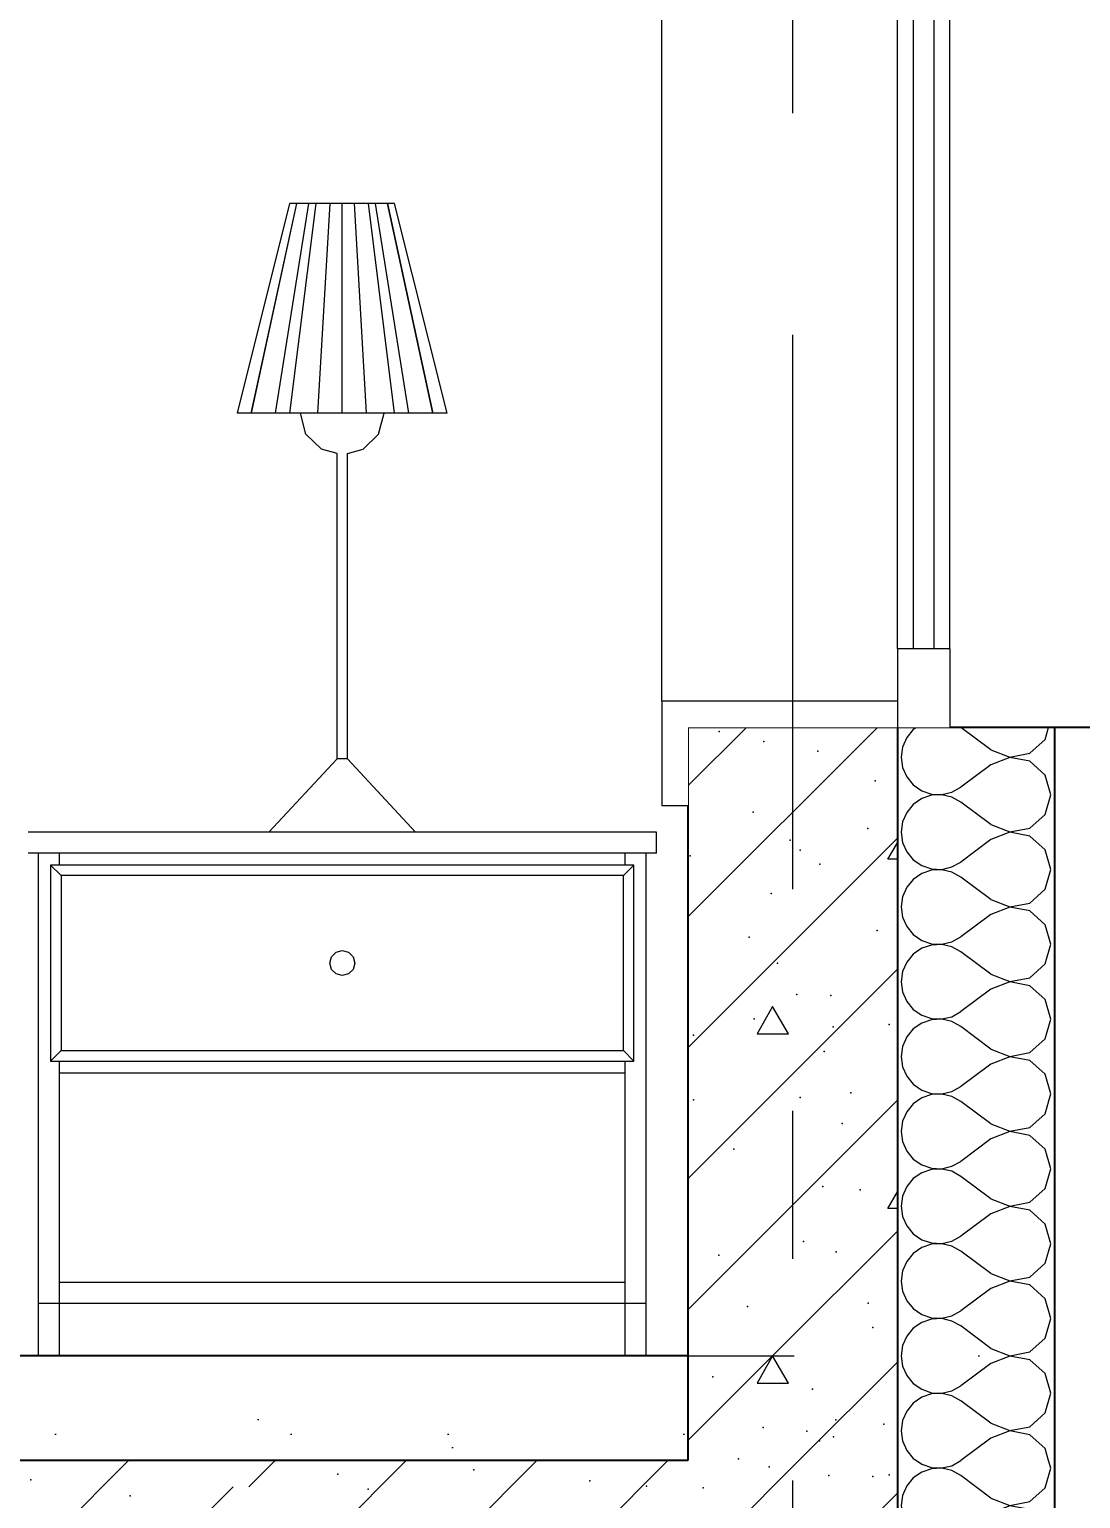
# Model space of a CAD drawing. Header units: millimetres. Extents: x 18162 to 7085488, y 72188 to 247925.
# Drawn here: x 3682600 to 3683604, y 97982 to 99384 of the extents above; entities that cross this region are included whole.
import ezdxf
from ezdxf.enums import TextEntityAlignment as Align

# ---------------------------------------------------------------- set-up
doc = ezdxf.new("R2010")
doc.units = ezdxf.units.MM
doc.header["$MEASUREMENT"] = 0
for name, pattern in [('Dot & Dashed', [670.277762, 317.5, -176.388889, 0, -176.388874]), ('Double Dashed', [1093.611073, 529.166651, -211.666656, 141.111112, -211.666656]), ('Wipeout_Contour', [1000, 0, -1000])]:
    doc.linetypes.add(name, pattern=pattern)
for name, color, linetype in [('Archicad Windows', 7, 'Continuous'), ('Interior - Furniture', 7, 'Continuous'), ('Structural - Bearing', 7, 'Continuous'), ('Structural - Grid', 7, 'Continuous')]:
    doc.layers.add(name, color=color, linetype=linetype)
doc.styles.add('GENERATED_STYLE_3', font='', dxfattribs={"width": 0.8})
doc.styles.get('GENERATED_STYLE_3').set_extended_font_data('ISOCPEUR MON')
doc.dimstyles.new('GENERATED_STYLE__10', dxfattribs={"dimtxt": 220.000005, "dimasz": 114, "dimexe": 0.18, "dimexo": 762.629951, "dimgap": 0, "dimtad": 1, "dimdec": 0, "dimzin": 0, "dimdsep": 46, "dimtxsty": 'GENERATED_STYLE_3', "dimblk": 'ARROWHEAD_2', "dimblk1": 'ARROWHEAD_2', "dimblk2": 'ARROWHEAD_2', "dimcen": 0.09, "dimclrd": 13, "dimclre": 13, "dimclrt": 13, "dimadec": 0, "dimazin": 0, "dimtfac": 1, "dimtdec": 4, "dimtmove": 0, "dimatfit": 3, "dimfxl": 1, "dimtolj": 1, "dimtzin": 0, "dimarcsym": 0})
doc.dimstyles.new('GENERATED_STYLE__9', dxfattribs={"dimtxt": 220.000005, "dimasz": 114, "dimexe": 0.18, "dimexo": 312.629951, "dimgap": 0, "dimtad": 1, "dimdec": 0, "dimzin": 0, "dimdsep": 46, "dimtxsty": 'GENERATED_STYLE_3', "dimblk": 'ARROWHEAD_2', "dimblk1": 'ARROWHEAD_2', "dimblk2": 'ARROWHEAD_2', "dimcen": 0.09, "dimclrd": 13, "dimclre": 13, "dimclrt": 13, "dimadec": 0, "dimazin": 0, "dimtfac": 1, "dimtdec": 4, "dimtmove": 0, "dimatfit": 3, "dimfxl": 1, "dimtolj": 1, "dimtzin": 0, "dimarcsym": 0})

# ---------------------------------------------------------------- blocks, each defined once
blk = doc.blocks.new('*X865', base_point=(3761974.7, 95118))
at = {"layer": 'Structural - Bearing', "color": 7, "linetype": 'Continuous', "lineweight": 9}
for p, q in [((3683438, 98708.2), (3683434, 98699.2)), ((3683444.2, 98715.8), (3683438, 98708.2)), ((3683447.5, 98718), (3683444.2, 98715.8)), ((3683518.3, 98696.6), (3683489.8, 98718)), ((3683555.7, 98693.2), (3683570.1, 98706.4)), ((3683570.1, 98706.4), (3683573.5, 98718)), ((3683434, 98699.2), (3683432.6, 98689.4)), ((3683518.3, 98696.6), (3683536.6, 98689.6)), ((3683536.6, 98689.6), (3683555.7, 98693.2)), ((3683432.6, 98689.4), (3683434, 98679.7)), ((3683434, 98679.7), (3683438, 98670.7)), ((3683518.3, 98682.3), (3683489.8, 98660.9)), ((3683536.6, 98689.3), (3683518.3, 98682.3)), ((3683555.7, 98685.7), (3683536.6, 98689.3)), ((3683570.1, 98672.5), (3683555.7, 98685.7)), ((3683438, 98670.7), (3683444.2, 98663.1)), ((3683575.5, 98653.7), (3683570.1, 98672.5)), ((3683444.2, 98663.1), (3683452.4, 98657.5)), ((3683452.4, 98657.5), (3683461.7, 98654.3)), ((3683461.7, 98653.1), (3683452.4, 98650)), ((3683461.7, 98654.3), (3683471.5, 98653.9)), ((3683471.5, 98653.6), (3683461.7, 98653.1)), ((3683471.5, 98653.9), (3683481.1, 98656.1)), ((3683481.1, 98651.3), (3683471.5, 98653.6)), ((3683481.1, 98656.1), (3683489.8, 98660.9)), ((3683489.8, 98646.6), (3683481.1, 98651.3)), ((3683570.1, 98634.9), (3683575.5, 98653.7)), ((3683438, 98636.8), (3683434, 98627.8)), ((3683444.2, 98644.4), (3683438, 98636.8)), ((3683452.4, 98650), (3683444.2, 98644.4)), ((3683518.3, 98625.1), (3683489.8, 98646.6)), ((3683434, 98627.8), (3683432.6, 98618)), ((3683518.3, 98625.1), (3683536.6, 98618.2)), ((3683555.7, 98621.8), (3683570.1, 98634.9)), ((3683432.6, 98618), (3683434, 98608.2)), ((3683434, 98608.2), (3683438, 98599.2)), ((3683518.3, 98610.9), (3683489.8, 98589.4)), ((3683536.6, 98617.9), (3683518.3, 98610.9)), ((3683536.6, 98618.2), (3683555.7, 98621.8)), ((3683555.7, 98614.2), (3683536.6, 98617.9)), ((3683570.1, 98601.1), (3683555.7, 98614.2)), ((3683438, 98599.2), (3683444.2, 98591.6)), ((3683575.5, 98582.3), (3683570.1, 98601.1)), ((3683444.2, 98591.6), (3683452.4, 98586.1)), ((3683452.4, 98586.1), (3683461.7, 98582.9)), ((3683461.7, 98581.7), (3683452.4, 98578.5)), ((3683461.7, 98582.9), (3683471.5, 98582.4)), ((3683471.5, 98582.1), (3683461.7, 98581.7)), ((3683471.5, 98582.4), (3683481.1, 98584.7)), ((3683481.1, 98579.9), (3683471.5, 98582.1)), ((3683481.1, 98584.7), (3683489.8, 98589.4)), ((3683570.1, 98563.5), (3683575.5, 98582.3)), ((3683444.2, 98572.9), (3683438, 98565.4)), ((3683452.4, 98578.5), (3683444.2, 98572.9)), ((3683489.8, 98575.1), (3683481.1, 98579.9)), ((3683518.3, 98553.7), (3683489.8, 98575.1)), ((3683434, 98556.3), (3683432.6, 98546.6)), ((3683438, 98565.4), (3683434, 98556.3)), ((3683518.3, 98553.7), (3683536.6, 98546.7)), ((3683555.7, 98550.3), (3683570.1, 98563.5)), ((3683432.6, 98546.6), (3683434, 98536.8)), ((3683518.3, 98539.4), (3683489.8, 98518)), ((3683536.6, 98546.4), (3683518.3, 98539.4)), ((3683536.6, 98546.7), (3683555.7, 98550.3)), ((3683555.7, 98542.8), (3683536.6, 98546.4)), ((3683570.1, 98529.6), (3683555.7, 98542.8)), ((3683434, 98536.8), (3683438, 98527.8)), ((3683438, 98527.8), (3683444.2, 98520.2)), ((3683575.5, 98510.9), (3683570.1, 98529.6)), ((3683444.2, 98520.2), (3683452.4, 98514.6)), ((3683452.4, 98514.6), (3683461.7, 98511.5)), ((3683461.7, 98510.2), (3683452.4, 98507.1)), ((3683461.7, 98511.5), (3683471.5, 98511)), ((3683471.5, 98510.7), (3683461.7, 98510.2)), ((3683471.5, 98511), (3683481.1, 98513.2)), ((3683481.1, 98508.5), (3683471.5, 98510.7)), ((3683481.1, 98513.2), (3683489.8, 98518)), ((3683570.1, 98492.1), (3683575.5, 98510.9)), ((3683444.2, 98501.5), (3683438, 98493.9)), ((3683452.4, 98507.1), (3683444.2, 98501.5)), ((3683489.8, 98503.7), (3683481.1, 98508.5)), ((3683518.3, 98482.3), (3683489.8, 98503.7)), ((3683434, 98484.9), (3683432.6, 98475.1)), ((3683438, 98493.9), (3683434, 98484.9)), ((3683518.3, 98482.3), (3683536.6, 98475.3)), ((3683555.7, 98478.9), (3683570.1, 98492.1)), ((3683432.6, 98475.1), (3683434, 98465.4)), ((3683518.3, 98468), (3683489.8, 98446.6)), ((3683536.6, 98475), (3683518.3, 98468)), ((3683536.6, 98475.3), (3683555.7, 98478.9)), ((3683555.7, 98471.4), (3683536.6, 98475)), ((3683570.1, 98458.2), (3683555.7, 98471.4)), ((3683434, 98465.4), (3683438, 98456.4)), ((3683438, 98456.4), (3683444.2, 98448.8)), ((3683575.5, 98439.4), (3683570.1, 98458.2)), ((3683444.2, 98448.8), (3683452.4, 98443.2)), ((3683452.4, 98443.2), (3683461.7, 98440.1)), ((3683461.7, 98440.1), (3683471.5, 98439.6)), ((3683471.5, 98439.6), (3683481.1, 98441.8)), ((3683481.1, 98441.8), (3683489.8, 98446.6)), ((3683444.2, 98430.1), (3683438, 98422.5)), ((3683452.4, 98435.7), (3683444.2, 98430.1)), ((3683461.7, 98438.8), (3683452.4, 98435.7)), ((3683471.5, 98439.3), (3683461.7, 98438.8)), ((3683481.1, 98437.1), (3683471.5, 98439.3)), ((3683489.8, 98432.3), (3683481.1, 98437.1)), ((3683518.3, 98410.9), (3683489.8, 98432.3)), ((3683570.1, 98420.7), (3683575.5, 98439.4)), ((3683434, 98413.5), (3683432.6, 98403.7)), ((3683438, 98422.5), (3683434, 98413.5)), ((3683555.7, 98407.5), (3683570.1, 98420.7)), ((3683432.6, 98403.7), (3683434, 98394)), ((3683518.3, 98410.9), (3683536.6, 98403.9)), ((3683536.6, 98403.6), (3683518.3, 98396.6)), ((3683536.6, 98403.9), (3683555.7, 98407.5)), ((3683555.7, 98400), (3683536.6, 98403.6)), ((3683570.1, 98386.8), (3683555.7, 98400)), ((3683434, 98394), (3683438, 98384.9)), ((3683438, 98384.9), (3683444.2, 98377.4)), ((3683518.3, 98396.6), (3683489.8, 98375.1)), ((3683575.5, 98368), (3683570.1, 98386.8)), ((3683444.2, 98377.4), (3683452.4, 98371.8)), ((3683452.4, 98371.8), (3683461.7, 98368.6)), ((3683471.5, 98368.2), (3683481.1, 98370.4)), ((3683481.1, 98370.4), (3683489.8, 98375.1)), ((3683444.2, 98358.7), (3683438, 98351.1)), ((3683452.4, 98364.2), (3683444.2, 98358.7)), ((3683461.7, 98367.4), (3683452.4, 98364.2)), ((3683461.7, 98368.6), (3683471.5, 98368.2)), ((3683471.5, 98367.9), (3683461.7, 98367.4)), ((3683481.1, 98365.6), (3683471.5, 98367.9)), ((3683489.8, 98360.9), (3683481.1, 98365.6)), ((3683518.3, 98339.4), (3683489.8, 98360.9)), ((3683570.1, 98349.2), (3683575.5, 98368)), ((3683434, 98342.1), (3683432.6, 98332.3)), ((3683438, 98351.1), (3683434, 98342.1)), ((3683555.7, 98336.1), (3683570.1, 98349.2)), ((3683432.6, 98332.3), (3683434, 98322.5)), ((3683518.3, 98339.4), (3683536.6, 98332.4)), ((3683536.6, 98332.1), (3683518.3, 98325.1)), ((3683536.6, 98332.4), (3683555.7, 98336.1)), ((3683555.7, 98328.5), (3683536.6, 98332.1)), ((3683570.1, 98315.4), (3683555.7, 98328.5)), ((3683434, 98322.5), (3683438, 98313.5)), ((3683518.3, 98325.1), (3683489.8, 98303.7)), ((3683575.5, 98296.6), (3683570.1, 98315.4)), ((3683438, 98313.5), (3683444.2, 98305.9)), ((3683444.2, 98305.9), (3683452.4, 98300.3)), ((3683452.4, 98300.3), (3683461.7, 98297.2)), ((3683481.1, 98299), (3683489.8, 98303.7)), ((3683444.2, 98287.2), (3683438, 98279.6)), ((3683452.4, 98292.8), (3683444.2, 98287.2)), ((3683461.7, 98296), (3683452.4, 98292.8)), ((3683461.7, 98297.2), (3683471.5, 98296.7)), ((3683471.5, 98296.4), (3683461.7, 98296)), ((3683471.5, 98296.7), (3683481.1, 98299)), ((3683481.1, 98294.2), (3683471.5, 98296.4)), ((3683489.8, 98289.4), (3683481.1, 98294.2)), ((3683518.3, 98268), (3683489.8, 98289.4)), ((3683570.1, 98277.8), (3683575.5, 98296.6)), ((3683438, 98279.6), (3683434, 98270.6)), ((3683555.7, 98264.6), (3683570.1, 98277.8)), ((3683434, 98270.6), (3683432.6, 98260.9)), ((3683432.6, 98260.9), (3683434, 98251.1)), ((3683518.3, 98268), (3683536.6, 98261)), ((3683536.6, 98260.7), (3683518.3, 98253.7)), ((3683536.6, 98261), (3683555.7, 98264.6)), ((3683555.7, 98257.1), (3683536.6, 98260.7)), ((3683434, 98251.1), (3683438, 98242.1)), ((3683518.3, 98253.7), (3683489.8, 98232.3)), ((3683570.1, 98243.9), (3683555.7, 98257.1)), ((3683575.5, 98225.1), (3683570.1, 98243.9)), ((3683438, 98242.1), (3683444.2, 98234.5)), ((3683444.2, 98234.5), (3683452.4, 98228.9)), ((3683481.1, 98227.5), (3683489.8, 98232.3)), ((3683444.2, 98215.8), (3683438, 98208.2)), ((3683452.4, 98221.4), (3683444.2, 98215.8)), ((3683452.4, 98228.9), (3683461.7, 98225.8)), ((3683461.7, 98224.5), (3683452.4, 98221.4)), ((3683461.7, 98225.8), (3683471.5, 98225.3)), ((3683471.5, 98225), (3683461.7, 98224.5)), ((3683471.5, 98225.3), (3683481.1, 98227.5)), ((3683481.1, 98222.8), (3683471.5, 98225)), ((3683489.8, 98218), (3683481.1, 98222.8)), ((3683518.3, 98196.6), (3683489.8, 98218)), ((3683570.1, 98206.4), (3683575.5, 98225.1)), ((3683438, 98208.2), (3683434, 98199.2)), ((3683555.7, 98193.2), (3683570.1, 98206.4)), ((3683434, 98199.2), (3683432.6, 98189.4)), ((3683432.6, 98189.4), (3683434, 98179.7)), ((3683518.3, 98196.6), (3683536.6, 98189.6)), ((3683536.6, 98189.3), (3683518.3, 98182.3)), ((3683536.6, 98189.6), (3683555.7, 98193.2)), ((3683555.7, 98185.7), (3683536.6, 98189.3)), ((3683434, 98179.7), (3683438, 98170.7)), ((3683518.3, 98182.3), (3683489.8, 98160.9)), ((3683570.1, 98172.5), (3683555.7, 98185.7)), ((3683438, 98170.7), (3683444.2, 98163.1)), ((3683444.2, 98163.1), (3683452.4, 98157.5)), ((3683481.1, 98156.1), (3683489.8, 98160.9)), ((3683575.5, 98153.7), (3683570.1, 98172.5)), ((3683452.4, 98150), (3683444.2, 98144.4)), ((3683452.4, 98157.5), (3683461.7, 98154.3)), ((3683461.7, 98153.1), (3683452.4, 98150)), ((3683461.7, 98154.3), (3683471.5, 98153.9)), ((3683471.5, 98153.6), (3683461.7, 98153.1)), ((3683471.5, 98153.9), (3683481.1, 98156.1)), ((3683481.1, 98151.3), (3683471.5, 98153.6)), ((3683489.8, 98146.6), (3683481.1, 98151.3)), ((3683518.3, 98125.1), (3683489.8, 98146.6)), ((3683570.1, 98134.9), (3683575.5, 98153.7)), ((3683438, 98136.8), (3683434, 98127.8)), ((3683444.2, 98144.4), (3683438, 98136.8)), ((3683555.7, 98121.8), (3683570.1, 98134.9)), ((3683434, 98127.8), (3683432.6, 98118)), ((3683432.6, 98118), (3683434, 98108.2)), ((3683518.3, 98125.1), (3683536.6, 98118.2)), ((3683536.6, 98117.9), (3683518.3, 98110.9)), ((3683536.6, 98118.2), (3683555.7, 98121.8)), ((3683555.7, 98114.2), (3683536.6, 98117.9)), ((3683434, 98108.2), (3683438, 98099.2)), ((3683518.3, 98110.9), (3683489.8, 98089.4)), ((3683570.1, 98101.1), (3683555.7, 98114.2)), ((3683438, 98099.2), (3683444.2, 98091.6)), ((3683444.2, 98091.6), (3683452.4, 98086.1)), ((3683481.1, 98084.7), (3683489.8, 98089.4)), ((3683575.5, 98082.3), (3683570.1, 98101.1)), ((3683452.4, 98078.5), (3683444.2, 98072.9)), ((3683452.4, 98086.1), (3683461.7, 98082.9)), ((3683461.7, 98081.7), (3683452.4, 98078.5)), ((3683461.7, 98082.9), (3683471.5, 98082.4)), ((3683471.5, 98082.1), (3683461.7, 98081.7)), ((3683471.5, 98082.4), (3683481.1, 98084.7)), ((3683481.1, 98079.9), (3683471.5, 98082.1)), ((3683489.8, 98075.1), (3683481.1, 98079.9)), ((3683570.1, 98063.5), (3683575.5, 98082.3)), ((3683438, 98065.4), (3683434, 98056.3)), ((3683444.2, 98072.9), (3683438, 98065.4)), ((3683518.3, 98053.7), (3683489.8, 98075.1)), ((3683555.7, 98050.3), (3683570.1, 98063.5)), ((3683434, 98056.3), (3683432.6, 98046.6)), ((3683518.3, 98053.7), (3683536.6, 98046.7)), ((3683536.6, 98046.7), (3683555.7, 98050.3)), ((3683432.6, 98046.6), (3683434, 98036.8)), ((3683434, 98036.8), (3683438, 98027.8)), ((3683518.3, 98039.4), (3683489.8, 98018)), ((3683536.6, 98046.4), (3683518.3, 98039.4)), ((3683555.7, 98042.8), (3683536.6, 98046.4)), ((3683570.1, 98029.6), (3683555.7, 98042.8)), ((3683438, 98027.8), (3683444.2, 98020.2)), ((3683444.2, 98020.2), (3683447.5, 98018)), ((3683573.5, 98018), (3683570.1, 98029.6))]:
    blk.add_line(p, q, dxfattribs=at)
blk = doc.blocks.new('*X868', base_point=(3761974.7, 95118))
at = {"layer": 'Structural - Bearing', "color": 7, "linetype": 'Continuous', "lineweight": 9}
for p, q in [((3683229.1, 98662.1), (3683285, 98718)), ((3683229.1, 98537.1), (3683410, 98718)), ((3683229.1, 98412.1), (3683429.1, 98612.1)), ((3683419.9, 98592.1), (3683429.1, 98607.8)), ((3683429.1, 98592.1), (3683419.9, 98592.1)), ((3683229.1, 98287.1), (3683429.1, 98487.1)), ((3683310, 98451.4), (3683295.1, 98425.4)), ((3683325.2, 98425.4), (3683310, 98451.4)), ((3683295.1, 98425.4), (3683325.2, 98425.4)), ((3683229.1, 98162.1), (3683429.1, 98362.1)), ((3683419.9, 98258.7), (3683429.1, 98274.5)), ((3683429.1, 98258.7), (3683419.9, 98258.7)), ((3683310, 98118.1), (3683429.1, 98237.1)), ((3683229.1, 98037.1), (3683310, 98118)), ((3683310, 98118.1), (3683295.1, 98092)), ((3683325.2, 98092.1), (3683310, 98118.1)), ((3683335, 98018), (3683429.1, 98112.1)), ((3683295.1, 98092), (3683325.2, 98092.1))]:
    blk.add_line(p, q, dxfattribs=at)
for p in [(3683259, 98713.9), (3683363.1, 98717.7), (3683301.7, 98704.5), (3683353.3, 98695.4), (3683407.8, 98666.8), (3683291.4, 98636.9), (3683326.6, 98610.3), (3683400.8, 98621.5), (3683231.2, 98595.5), (3683336.4, 98600.9), (3683355.2, 98587.4), (3683308.5, 98559.4), (3683409.9, 98524), (3683287.6, 98517.6), (3683314.7, 98492.9), (3683333.2, 98463), (3683365.6, 98462), (3683292.2, 98439.6), (3683367.7, 98432.2), (3683421.3, 98434.2), (3683234.3, 98424.1), (3683359.2, 98408.7), (3683234.3, 98362.3), (3683336.3, 98364.7), (3683384.8, 98369.1), (3683376.5, 98339.9), (3683272.9, 98315.2), (3683357.9, 98279.7), (3683393.5, 98276.6), (3683339.4, 98227.1), (3683370.8, 98217.4), (3683370.8, 98217.4), (3683258.6, 98214.2), (3683286, 98165.3), (3683401.2, 98168.4), (3683405.8, 98145.2), (3683252.8, 98097.9), (3683348.1, 98086.3), (3683301.1, 98049.6), (3683370.3, 98056.9), (3683416.3, 98052.9), (3683342.5, 98046.1), (3683354.8, 98036.9), (3683368.2, 98040.9), (3683277.3, 98019.8)]:
    blk.add_point(p, dxfattribs=at)
blk = doc.blocks.new('*X873', base_point=(3761974.7, 95118))
at = {"layer": 'Structural - Bearing', "color": 7, "linetype": 'Continuous', "lineweight": 9}
for p, q in [((3682534.9, 97858), (3682694.9, 98018)), ((3682810, 97993), (3682835, 98018)), ((3682810, 97868), (3682960, 98018)), ((3682925, 97858), (3683085, 98018)), ((3683050, 97858), (3683210, 98018)), ((3683175, 97858), (3683335, 98018)), ((3682659.9, 97858), (3682794.9, 97993)), ((3683300, 97858), (3683429.1, 97987.1))]:
    blk.add_line(p, q, dxfattribs=at)
for p in [(3682894.7, 98005.2), (3683024.8, 98009.1), (3683306.7, 98012.1), (3682601.6, 97999.7), (3683135.5, 97998.8), (3683189.5, 97993.6), (3683243.6, 97992), (3683363.5, 98003.9), (3683405.8, 98002.9), (3683421.3, 98004.4), (3682696.7, 97984.3), (3682923.9, 97990.7)]:
    blk.add_point(p, dxfattribs=at)
blk = doc.blocks.new('*X1026', base_point=(3761974.7, 95118))
at = {"layer": 'Structural - Bearing', "color": 7, "linetype": 'Continuous', "lineweight": 9}
for p, q in [((3683452.4, 98007.1), (3683444.2, 98001.5)), ((3683447.5, 98018), (3683452.4, 98014.6)), ((3683452.4, 98014.6), (3683461.7, 98011.5)), ((3683461.7, 98010.2), (3683452.4, 98007.1)), ((3683461.7, 98011.5), (3683471.5, 98011)), ((3683471.5, 98010.7), (3683461.7, 98010.2)), ((3683471.5, 98011), (3683481.1, 98013.2)), ((3683481.1, 98008.5), (3683471.5, 98010.7)), ((3683481.1, 98013.2), (3683489.8, 98018)), ((3683489.8, 98003.7), (3683481.1, 98008.5)), ((3683570.1, 97992.1), (3683575.5, 98010.9)), ((3683575.5, 98010.9), (3683573.5, 98018)), ((3683438, 97993.9), (3683434, 97984.9)), ((3683444.2, 98001.5), (3683438, 97993.9)), ((3683518.3, 97982.3), (3683489.8, 98003.7)), ((3683555.7, 97978.9), (3683570.1, 97992.1)), ((3683434, 97984.9), (3683432.6, 97975.1)), ((3683518.3, 97982.3), (3683536.6, 97975.3)), ((3683536.6, 97975.3), (3683555.7, 97978.9)), ((3683432.6, 97975.1), (3683434, 97965.4)), ((3683434, 97965.4), (3683438, 97956.4)), ((3683518.3, 97968), (3683489.8, 97946.6)), ((3683536.6, 97975), (3683518.3, 97968)), ((3683555.7, 97971.4), (3683536.6, 97975)), ((3683570.1, 97958.2), (3683555.7, 97971.4)), ((3683438, 97956.4), (3683444.2, 97948.8)), ((3683575.5, 97939.4), (3683570.1, 97958.2)), ((3683444.2, 97948.8), (3683452.4, 97943.2)), ((3683452.4, 97935.7), (3683444.2, 97930.1)), ((3683452.4, 97943.2), (3683461.7, 97940.1)), ((3683461.7, 97938.8), (3683452.4, 97935.7)), ((3683461.7, 97940.1), (3683471.5, 97939.6)), ((3683471.5, 97939.3), (3683461.7, 97938.8)), ((3683471.5, 97939.6), (3683481.1, 97941.8)), ((3683481.1, 97937.1), (3683471.5, 97939.3)), ((3683481.1, 97941.8), (3683489.8, 97946.6)), ((3683489.8, 97932.3), (3683481.1, 97937.1)), ((3683570.1, 97920.7), (3683575.5, 97939.4)), ((3683438, 97922.5), (3683434, 97913.5)), ((3683444.2, 97930.1), (3683438, 97922.5)), ((3683518.3, 97910.9), (3683489.8, 97932.3)), ((3683434, 97913.5), (3683432.6, 97903.7)), ((3683518.3, 97910.9), (3683536.6, 97903.9)), ((3683536.6, 97903.9), (3683555.7, 97907.5)), ((3683555.7, 97907.5), (3683570.1, 97920.7)), ((3683432.6, 97903.7), (3683434, 97894)), ((3683434, 97894), (3683438, 97884.9)), ((3683518.3, 97896.6), (3683489.8, 97875.1)), ((3683536.6, 97903.6), (3683518.3, 97896.6)), ((3683555.7, 97900), (3683536.6, 97903.6)), ((3683570.1, 97886.8), (3683555.7, 97900)), ((3683438, 97884.9), (3683444.2, 97877.4)), ((3683575.5, 97868), (3683570.1, 97886.8)), ((3683444.2, 97877.4), (3683452.4, 97871.8)), ((3683452.4, 97871.8), (3683461.7, 97868.6)), ((3683461.7, 97867.4), (3683452.4, 97864.2)), ((3683461.7, 97868.6), (3683471.5, 97868.2)), ((3683471.5, 97867.9), (3683461.7, 97867.4)), ((3683471.5, 97868.2), (3683481.1, 97870.4)), ((3683481.1, 97865.6), (3683471.5, 97867.9)), ((3683481.1, 97870.4), (3683489.8, 97875.1)), ((3683489.8, 97860.9), (3683481.1, 97865.6)), ((3683570.1, 97849.2), (3683575.5, 97868)), ((3683438, 97851.1), (3683434, 97842.1)), ((3683444.2, 97858.7), (3683438, 97851.1)), ((3683452.4, 97864.2), (3683444.2, 97858.7)), ((3683518.3, 97839.4), (3683489.8, 97860.9)), ((3683434, 97842.1), (3683432.6, 97832.3)), ((3683518.3, 97839.4), (3683536.6, 97832.4)), ((3683555.7, 97836.1), (3683570.1, 97849.2)), ((3683432.6, 97832.3), (3683434, 97822.5)), ((3683518.3, 97825.1), (3683489.8, 97803.7)), ((3683536.6, 97832.1), (3683518.3, 97825.1)), ((3683536.6, 97832.4), (3683555.7, 97836.1)), ((3683555.7, 97828.5), (3683536.6, 97832.1)), ((3683570.1, 97815.4), (3683555.7, 97828.5)), ((3683434, 97822.5), (3683438, 97813.5)), ((3683438, 97813.5), (3683444.2, 97805.9)), ((3683575.5, 97796.6), (3683570.1, 97815.4)), ((3683444.2, 97805.9), (3683452.4, 97800.3)), ((3683452.4, 97800.3), (3683461.7, 97797.2)), ((3683461.7, 97796), (3683452.4, 97792.8)), ((3683461.7, 97797.2), (3683471.5, 97796.7)), ((3683471.5, 97796.4), (3683461.7, 97796)), ((3683471.5, 97796.7), (3683481.1, 97799)), ((3683481.1, 97794.2), (3683471.5, 97796.4)), ((3683481.1, 97799), (3683489.8, 97803.7)), ((3683570.1, 97777.8), (3683575.5, 97796.6)), ((3683444.2, 97787.2), (3683438, 97779.6)), ((3683452.4, 97792.8), (3683444.2, 97787.2)), ((3683489.8, 97789.4), (3683481.1, 97794.2)), ((3683518.3, 97768), (3683489.8, 97789.4)), ((3683434, 97770.6), (3683432.6, 97760.9)), ((3683438, 97779.6), (3683434, 97770.6)), ((3683518.3, 97768), (3683536.6, 97761)), ((3683555.7, 97764.6), (3683570.1, 97777.8)), ((3683432.6, 97760.9), (3683434, 97751.1)), ((3683518.3, 97753.7), (3683489.8, 97732.3)), ((3683536.6, 97760.7), (3683518.3, 97753.7)), ((3683536.6, 97761), (3683555.7, 97764.6)), ((3683555.7, 97757.1), (3683536.6, 97760.7)), ((3683570.1, 97743.9), (3683555.7, 97757.1)), ((3683434, 97751.1), (3683438, 97742.1)), ((3683438, 97742.1), (3683444.2, 97734.5)), ((3683575.5, 97725.1), (3683570.1, 97743.9)), ((3683444.2, 97734.5), (3683452.4, 97728.9)), ((3683452.4, 97728.9), (3683461.7, 97725.8)), ((3683461.7, 97725.8), (3683471.5, 97725.3)), ((3683471.5, 97725), (3683461.7, 97724.5)), ((3683471.5, 97725.3), (3683481.1, 97727.5)), ((3683481.1, 97722.8), (3683471.5, 97725)), ((3683481.1, 97727.5), (3683489.8, 97732.3)), ((3683570.1, 97706.4), (3683575.5, 97725.1)), ((3683444.2, 97715.8), (3683438, 97708.2)), ((3683452.4, 97721.4), (3683444.2, 97715.8)), ((3683461.7, 97724.5), (3683452.4, 97721.4)), ((3683489.8, 97718), (3683481.1, 97722.8)), ((3683518.3, 97696.6), (3683489.8, 97718)), ((3683434, 97699.2), (3683432.6, 97689.4)), ((3683438, 97708.2), (3683434, 97699.2)), ((3683518.3, 97696.6), (3683536.6, 97689.6)), ((3683555.7, 97693.2), (3683570.1, 97706.4)), ((3683432.6, 97689.4), (3683434, 97679.7)), ((3683536.6, 97689.3), (3683518.3, 97682.3)), ((3683536.6, 97689.6), (3683555.7, 97693.2)), ((3683555.7, 97685.7), (3683536.6, 97689.3)), ((3683570.1, 97672.5), (3683555.7, 97685.7)), ((3683434, 97679.7), (3683438, 97670.7)), ((3683438, 97670.7), (3683444.2, 97663.1)), ((3683518.3, 97682.3), (3683489.8, 97660.9)), ((3683575.5, 97653.7), (3683570.1, 97672.5)), ((3683444.2, 97663.1), (3683452.4, 97657.5)), ((3683452.4, 97657.5), (3683461.7, 97654.3)), ((3683471.5, 97653.9), (3683481.1, 97656.1)), ((3683481.1, 97656.1), (3683489.8, 97660.9)), ((3683444.2, 97644.4), (3683438, 97636.8)), ((3683452.4, 97650), (3683444.2, 97644.4)), ((3683461.7, 97653.1), (3683452.4, 97650)), ((3683461.7, 97654.3), (3683471.5, 97653.9)), ((3683471.5, 97653.6), (3683461.7, 97653.1)), ((3683481.1, 97651.3), (3683471.5, 97653.6)), ((3683489.8, 97646.6), (3683481.1, 97651.3)), ((3683518.3, 97625.1), (3683489.8, 97646.6)), ((3683570.1, 97634.9), (3683575.5, 97653.7)), ((3683434, 97627.8), (3683432.6, 97618)), ((3683438, 97636.8), (3683434, 97627.8)), ((3683555.7, 97621.8), (3683570.1, 97634.9)), ((3683432.6, 97618), (3683434, 97608.2)), ((3683518.3, 97625.1), (3683536.6, 97618.2)), ((3683536.6, 97617.9), (3683518.3, 97610.9)), ((3683536.6, 97618.2), (3683555.7, 97621.8)), ((3683555.7, 97614.2), (3683536.6, 97617.9)), ((3683570.1, 97601.1), (3683555.7, 97614.2)), ((3683434, 97608.2), (3683438, 97599.2)), ((3683438, 97599.2), (3683444.2, 97591.6)), ((3683518.3, 97610.9), (3683489.8, 97589.4)), ((3683575.5, 97582.3), (3683570.1, 97601.1)), ((3683444.2, 97591.6), (3683452.4, 97586.1)), ((3683452.4, 97586.1), (3683461.7, 97582.9)), ((3683471.5, 97582.4), (3683481.1, 97584.7)), ((3683481.1, 97584.7), (3683489.8, 97589.4)), ((3683444.2, 97572.9), (3683438, 97565.4)), ((3683452.4, 97578.5), (3683444.2, 97572.9)), ((3683461.7, 97581.7), (3683452.4, 97578.5)), ((3683461.7, 97582.9), (3683471.5, 97582.4)), ((3683471.5, 97582.1), (3683461.7, 97581.7)), ((3683481.1, 97579.9), (3683471.5, 97582.1)), ((3683489.8, 97575.1), (3683481.1, 97579.9)), ((3683518.3, 97553.7), (3683489.8, 97575.1)), ((3683570.1, 97563.5), (3683575.5, 97582.3)), ((3683434, 97556.3), (3683432.6, 97546.6)), ((3683438, 97565.4), (3683434, 97556.3)), ((3683555.7, 97550.3), (3683570.1, 97563.5)), ((3683432.6, 97546.6), (3683434, 97536.8)), ((3683518.3, 97553.7), (3683536.6, 97546.7)), ((3683536.6, 97546.4), (3683518.3, 97539.4)), ((3683536.6, 97546.7), (3683555.7, 97550.3)), ((3683555.7, 97542.8), (3683536.6, 97546.4)), ((3683570.1, 97529.6), (3683555.7, 97542.8)), ((3683434, 97536.8), (3683438, 97527.8)), ((3683518.3, 97539.4), (3683489.8, 97518)), ((3683575.5, 97510.9), (3683570.1, 97529.6)), ((3683438, 97527.8), (3683444.2, 97520.2)), ((3683444.2, 97520.2), (3683452.4, 97514.6)), ((3683452.4, 97514.6), (3683461.7, 97511.5)), ((3683481.1, 97513.2), (3683489.8, 97518)), ((3683444.2, 97501.5), (3683438, 97493.9)), ((3683452.4, 97507.1), (3683444.2, 97501.5)), ((3683461.7, 97510.2), (3683452.4, 97507.1)), ((3683461.7, 97511.5), (3683471.5, 97511)), ((3683471.5, 97510.7), (3683461.7, 97510.2)), ((3683471.5, 97511), (3683481.1, 97513.2)), ((3683481.1, 97508.5), (3683471.5, 97510.7)), ((3683489.8, 97503.7), (3683481.1, 97508.5)), ((3683518.3, 97482.3), (3683489.8, 97503.7)), ((3683570.1, 97492.1), (3683575.5, 97510.9)), ((3683438, 97493.9), (3683434, 97484.9)), ((3683555.7, 97478.9), (3683570.1, 97492.1)), ((3683434, 97484.9), (3683432.6, 97475.1)), ((3683432.6, 97475.1), (3683434, 97465.4)), ((3683518.3, 97482.3), (3683536.6, 97475.3)), ((3683536.6, 97475), (3683518.3, 97468)), ((3683536.6, 97475.3), (3683555.7, 97478.9)), ((3683555.7, 97471.4), (3683536.6, 97475)), ((3683434, 97465.4), (3683438, 97456.4)), ((3683518.3, 97468), (3683489.8, 97446.6)), ((3683570.1, 97458.2), (3683555.7, 97471.4)), ((3683575.5, 97439.4), (3683570.1, 97458.2)), ((3683438, 97456.4), (3683444.2, 97448.8)), ((3683444.2, 97448.8), (3683452.4, 97443.2)), ((3683481.1, 97441.8), (3683489.8, 97446.6)), ((3683444.2, 97430.1), (3683438, 97422.5)), ((3683452.4, 97435.7), (3683444.2, 97430.1)), ((3683452.4, 97443.2), (3683461.7, 97440.1)), ((3683461.7, 97438.8), (3683452.4, 97435.7)), ((3683461.7, 97440.1), (3683471.5, 97439.6)), ((3683471.5, 97439.3), (3683461.7, 97438.8)), ((3683471.5, 97439.6), (3683481.1, 97441.8)), ((3683481.1, 97437.1), (3683471.5, 97439.3)), ((3683489.8, 97432.3), (3683481.1, 97437.1)), ((3683508.8, 97418), (3683489.8, 97432.3)), ((3683570.1, 97420.7), (3683575.5, 97439.4)), ((3683438, 97422.5), (3683436, 97418)), ((3683567.2, 97418), (3683570.1, 97420.7))]:
    blk.add_line(p, q, dxfattribs=at)
blk = doc.blocks.new('Standard grid marker[361]_3', base_point=(3683329.1, 147118))
at = {"layer": 'Structural - Grid', "color": 13, "linetype": 'Double Dashed', "lineweight": 13}
blk.add_line((3683329.1, 146118), (3683329.1, 88118), dxfattribs=at)
at = {"layer": 'Structural - Grid', "color": 13, "lineweight": 13, "style": 'GENERATED_STYLE_3'}
blk.add_attdef('AC_MarkerText_1', text='', height=250, rotation=360, dxfattribs=at).set_placement((3683329.1, 86943), align=Align.TOP_CENTER)
blk = doc.blocks.new('*D1158', base_point=(3761974.7, 95118))
at = {"color": 12, "linetype": 'Continuous', "lineweight": 35}
for p, q in [((3686573.8, 98161.3), (3686723.8, 98074.7)), ((3686573.8, 97461.3), (3686723.8, 97374.7))]:
    blk.add_line(p, q, dxfattribs=at)
at = {"color": 13, "linetype": 'Continuous', "lineweight": 13}
for p, q in [((3686648.8, 97418), (3686648.8, 98118)), ((3686761.3, 97418), (3683991.7, 97418)), ((3686648.8, 97344.7), (3686648.8, 97418))]:
    blk.add_line(p, q, dxfattribs=at)
at = {"color": 13, "lineweight": 13, "insert": (3686668.7, 97583.6), "char_height": 220, "attachment_point": 7, "rotation": 90, "style": 'GENERATED_STYLE_3'}
blk.add_mtext('\\A1;{\\pql;\\fISOCPEUR MON|b0|i0|c0|p0;\\W0.800000;700}', dxfattribs=at)
blk = doc.blocks.new('ARROWHEAD_2')
at = {"color": 0, "linetype": 'Continuous', "lineweight": 0}
for p, q in [((-0.378, -0.655), (0.378, 0.655)), ((0, 0), (-1, 0))]:
    blk.add_line(p, q, dxfattribs=at)
blk = doc.blocks.new('*D1159', base_point=(3761974.7, 95118))
at = {"color": 13, "linetype": 'Continuous', "lineweight": 13}
for p, q in [((3686648.8, 98718), (3686648.8, 98791.4)), ((3686761.3, 98718), (3683991.7, 98718)), ((3686648.8, 98118), (3686648.8, 98718)), ((3686761.3, 98118), (3683991.7, 98118)), ((3686648.8, 97418), (3686648.8, 98118))]:
    blk.add_line(p, q, dxfattribs=at)
at = {"color": 12, "linetype": 'Continuous', "lineweight": 35}
for p, q in [((3686723.8, 98674.7), (3686573.8, 98761.3)), ((3686573.8, 98161.3), (3686723.8, 98074.7))]:
    blk.add_line(p, q, dxfattribs=at)
at = {"color": 13, "lineweight": 13, "insert": (3686668.7, 98233.6), "char_height": 220, "attachment_point": 7, "rotation": 90, "style": 'GENERATED_STYLE_3'}
blk.add_mtext('\\A1;{\\pql;\\fISOCPEUR MON|b0|i0|c0|p0;\\W0.800000;600}', dxfattribs=at)

msp = doc.modelspace()

# ---------------------------------------------------------------- hatches: boundary and pattern name
at = {"layer": 'Structural - Bearing', "linetype": 'Continuous', "lineweight": 9}
h = msp.add_hatch(dxfattribs=at)
h.set_pattern_fill('Lightweight_Concrete_0003', style=0, pattern_type=2)
h.set_pattern_definition([(0, (3761974.7, 95118), (0, 779.423), [48.75, -401.25]), (0, (3762199.7, 95507.7), (0, 779.423), [48.75, -401.25]), (60, (3761974.7, 95118), (-675, 389.7114), [48.75, -401.25]), (60, (3762424.7, 95118), (-675, 389.7114), [48.75, -401.25]), (120, (3762023.5, 95118), (675, 389.7114), [48.75, -401.25]), (120, (3762473.5, 95118), (675, 389.7114), [48.75, -401.25]), (0, (3761974.73, 95193), (0, 150), [0, -150, 0, -225]), (45, (3762049.73, 95193), (-106.06602, 106.06602), [0, -112.5, 0, -187.5])])
h.paths.add_polyline_path([(3683229.1, 98118), (3678529.1, 98118), (3678529.1, 98018), (3683229.1, 98018)])

# ---------------------------------------------------------------- linework, layer by layer
at = {"color": 8, "linetype": 'Dot & Dashed', "lineweight": 13}
msp.add_line((3658879.3, 98118), (3689916.5, 98118), dxfattribs=at)
at = {"layer": 'Interior - Furniture', "color": 7, "linetype": 'Continuous', "lineweight": 13}
for p, q in [((3682799.1, 99018), (3682849.1, 99218)), ((3682812.1, 99018), (3682855.6, 99218)), ((3682812.5, 99018), (3682855.8, 99218)), ((3682835.4, 99018), (3682867.2, 99218)), ((3682855.6, 99218), (3682849.1, 99218)), ((3682849.1, 99018), (3682874.1, 99218)), ((3682855.8, 99218), (3682855.6, 99218)), ((3682867.2, 99218), (3682855.8, 99218)), ((3682874.1, 99218), (3682867.2, 99218)), ((3682887.4, 99218), (3682874.1, 99218)), ((3682875.8, 99018), (3682887.4, 99218)), ((3682899.1, 99218), (3682887.4, 99218)), ((3682910.7, 99218), (3682899.1, 99218)), ((3682899.1, 99018), (3682899.1, 99218)), ((3682924.1, 99218), (3682910.7, 99218)), ((3682922.3, 99018), (3682910.7, 99218)), ((3682930.9, 99218), (3682924.1, 99218)), ((3682949.1, 99018), (3682924.1, 99218)), ((3682942.4, 99218), (3682930.9, 99218)), ((3682962.7, 99018), (3682930.9, 99218)), ((3682942.5, 99218), (3682942.4, 99218)), ((3682985.7, 99018), (3682942.4, 99218)), ((3682949.1, 99218), (3682942.5, 99218)), ((3682986, 99018), (3682942.5, 99218)), ((3682999.1, 99018), (3682949.1, 99218)), ((3682812.1, 99018), (3682799.1, 99018)), ((3682812.5, 99018), (3682812.1, 99018)), ((3682835.4, 99018), (3682812.5, 99018)), ((3682849.1, 99018), (3682835.4, 99018)), ((3682875.8, 99018), (3682849.1, 99018)), ((3682864.4, 98998), (3682859.1, 99018)), ((3682899.1, 99018), (3682875.8, 99018)), ((3682922.3, 99018), (3682899.1, 99018)), ((3682949.1, 99018), (3682922.3, 99018)), ((3682933.7, 98998), (3682939.1, 99018)), ((3682962.7, 99018), (3682949.1, 99018)), ((3682985.7, 99018), (3682962.7, 99018)), ((3682986, 99018), (3682985.7, 99018)), ((3682999.1, 99018), (3682986, 99018)), ((3682879.1, 98983.4), (3682864.4, 98998)), ((3682919.1, 98983.4), (3682933.7, 98998)), ((3682894.1, 98979.3), (3682879.1, 98983.4)), ((3682894.1, 98688), (3682894.1, 98979.3)), ((3682904.1, 98979.3), (3682919.1, 98983.4)), ((3682904.1, 98688), (3682904.1, 98979.3)), ((3682829.1, 98618), (3682894.1, 98688)), ((3682894.7, 98688), (3682894.1, 98688)), ((3682896.6, 98688), (3682894.7, 98688)), ((3682899.1, 98688), (3682896.6, 98688)), ((3682901.6, 98688), (3682899.1, 98688)), ((3682903.4, 98688), (3682901.6, 98688)), ((3682904.1, 98688), (3682903.4, 98688)), ((3682969.1, 98618), (3682904.1, 98688)), ((3683199.1, 98618), (3682599.1, 98618)), ((3683199.1, 98598), (3683199.1, 98618)), ((3683199.1, 98598), (3682599.1, 98598)), ((3682609.1, 98168), (3682609.1, 98598)), ((3682629.1, 98586.5), (3682629.1, 98598)), ((3683169.1, 98586.5), (3683169.1, 98598)), ((3683189.1, 98168), (3683189.1, 98598)), ((3683177.6, 98586.5), (3682620.6, 98586.5)), ((3682620.6, 98586.5), (3682620.6, 98399.5)), ((3682630.6, 98576.5), (3682620.6, 98586.5)), ((3683177.6, 98586.5), (3683167.6, 98576.5)), ((3683177.6, 98399.5), (3683177.6, 98586.5)), ((3683167.6, 98576.5), (3682630.6, 98576.5)), ((3682630.6, 98576.5), (3682630.6, 98409.5)), ((3683167.6, 98409.5), (3683167.6, 98576.5)), ((3682887.1, 98493), (3682888.7, 98499)), ((3682888.7, 98499), (3682893.1, 98503.4)), ((3682893.1, 98503.4), (3682899.1, 98505)), ((3682899.1, 98505), (3682905.1, 98503.4)), ((3682905.1, 98503.4), (3682909.4, 98499)), ((3682909.4, 98499), (3682911.1, 98493)), ((3682888.7, 98487), (3682887.1, 98493)), ((3682893.1, 98482.6), (3682888.7, 98487)), ((3682899.1, 98481), (3682893.1, 98482.6)), ((3682905.1, 98482.6), (3682899.1, 98481)), ((3682909.4, 98487), (3682905.1, 98482.6)), ((3682911.1, 98493), (3682909.4, 98487)), ((3682620.6, 98399.5), (3682630.6, 98409.5)), ((3682620.6, 98399.5), (3683177.6, 98399.5)), ((3682629.1, 98388), (3682629.1, 98399.5)), ((3682630.6, 98409.5), (3683167.6, 98409.5)), ((3683167.6, 98409.5), (3683177.6, 98399.5)), ((3683169.1, 98388), (3683169.1, 98399.5)), ((3682629.1, 98188), (3682629.1, 98388)), ((3683169.1, 98388), (3682629.1, 98388)), ((3683169.1, 98188), (3683169.1, 98388)), ((3683169.1, 98188), (3682629.1, 98188)), ((3682629.1, 98168), (3682629.1, 98188)), ((3683169.1, 98168), (3683169.1, 98188)), ((3682629.1, 98168), (3682609.1, 98168)), ((3682609.1, 98118), (3682609.1, 98168)), ((3682629.1, 98118), (3682629.1, 98168)), ((3683169.1, 98168), (3682629.1, 98168)), ((3683189.1, 98168), (3683169.1, 98168)), ((3683169.1, 98118), (3683169.1, 98168)), ((3683189.1, 98118), (3683189.1, 98168))]:
    msp.add_line(p, q, dxfattribs=at)
at = {"layer": 'Structural - Bearing', "color": 7, "linetype": 'Continuous', "lineweight": 25}
for p, q in [((3683429.1, 98718), (3683429.1, 98018)), ((3683579.1, 98718), (3683579.1, 98018)), ((3683229.1, 98118), (3683229.1, 98018)), ((3683579.1, 98018), (3683579.1, 97418))]:
    msp.add_line(p, q, dxfattribs=at)
at = {"layer": 'Structural - Bearing', "color": 7, "linetype": 'Continuous', "lineweight": 25, "flags": 128}
for points in [[(3683229.1, 98718), (3683229.1, 98643), (3683229.1, 98118)], [(3683679.1, 98718), (3683629.1, 98718), (3683579.1, 98718), (3683479.1, 98718), (3683429.1, 98718), (3683229.1, 98718)], [(3683229.1, 98118), (3679864.1, 98118), (3679789.1, 98118), (3679749.1, 98118), (3678529.1, 98118)], [(3683229.1, 98018), (3678529.1, 98018), (3678429.1, 98018)], [(3683429.1, 98018), (3683429.1, 97858), (3683429.1, 97418)]]:
    msp.add_lwpolyline(points, dxfattribs=at)

# ---------------------------------------------------------------- block references
at = {"layer": 'Structural - Bearing', "lineweight": 0}
for name in ['*X868', '*X865', '*X873', '*X1026']:
    msp.add_blockref(name, (3761974.7, 95118), dxfattribs=at)

# ---------------------------------------------------------------- dimensions: what is measured, and where the dimension line sits
at = {"color": 13, "linetype": 'Continuous', "lineweight": 13}
dim = msp.add_linear_dim(base=(3686648.8, 98118), p1=(3683679.1, 97418), p2=(3683229.1, 98118), angle=90, dimstyle='GENERATED_STYLE__10', dxfattribs=at)
dim.commit()
dim.dimension.update_dxf_attribs({"geometry": '*D1158', "text_midpoint": (3686494.8, 97834.7), "dimtype": 160, "text_rotation": 90})

# ---------------------------------------------------------------- next in the draw order: wipeouts: each hides what was drawn before it
at = {"color": 254, "linetype": 'Wipeout_Contour', "lineweight": 0, "ltscale": 14738608.15139744}
msp.add_wipeout([(3683429.1, 98718), (3683429.1, 98743), (3683229.1, 98743), (3683229.1, 98718)], dxfattribs=at).dxf.layer = 'Archicad Windows'

# ---------------------------------------------------------------- next in the draw order: wipeouts: each hides what was drawn before it
at = {"color": 254, "linetype": 'Wipeout_Contour', "lineweight": 0, "ltscale": 14739110.65230747}
msp.add_wipeout([(3683479.1, 98718), (3683479.1, 98793), (3683429.1, 98793), (3683429.1, 98718)], dxfattribs=at).dxf.layer = 'Archicad Windows'
at = {"color": 254, "linetype": 'Wipeout_Contour', "lineweight": 0, "ltscale": 14738154.29562382}
msp.add_wipeout([(3683204.1, 98743), (3683204.1, 98643), (3683229.1, 98643), (3683229.1, 98743)], dxfattribs=at).dxf.layer = 'Archicad Windows'

# ---------------------------------------------------------------- next in the draw order: linework, layer by layer
at = {"layer": 'Archicad Windows', "color": 7, "linetype": 'Continuous', "lineweight": 9}
for p, q in [((3683204.1, 98743), (3683204.1, 100393)), ((3683429.1, 98793), (3683429.1, 100343)), ((3683444.1, 100343), (3683444.1, 98793)), ((3683464.1, 98793), (3683464.1, 100343)), ((3683479.1, 98793), (3683479.1, 100343)), ((3683479.1, 98793), (3683429.1, 98793)), ((3683479.1, 98793), (3683479.1, 98718)), ((3683204.1, 98743), (3683204.1, 98643)), ((3683229.1, 98643), (3683204.1, 98643))]:
    msp.add_line(p, q, dxfattribs=at)
at = {"layer": 'Archicad Windows', "color": 7, "linetype": 'Continuous', "lineweight": 9, "flags": 128}
for points in [[(3683429.1, 98793), (3683429.1, 98743), (3683429.1, 98718)], [(3683429.1, 98743), (3683229.1, 98743), (3683204.1, 98743)]]:
    msp.add_lwpolyline(points, dxfattribs=at)

# ---------------------------------------------------------------- next in the draw order: block references
at = {"layer": 'Structural - Grid', "color": 13, "linetype": 'Continuous', "lineweight": 13}
msp.add_blockref('Standard grid marker[361]_3', (3683329.1, 147118), dxfattribs=at)

# ---------------------------------------------------------------- next in the draw order: dimensions: what is measured, and where the dimension line sits
at = {"color": 13, "linetype": 'Continuous', "lineweight": 13}
dim = msp.add_linear_dim(base=(3686648.8, 98718), p1=(3683229.1, 98118), p2=(3683679.1, 98718), angle=90, dimstyle='GENERATED_STYLE__9', dxfattribs=at)
dim.commit()
dim.dimension.update_dxf_attribs({"geometry": '*D1159', "text_midpoint": (3686494.8, 98484.7), "dimtype": 160, "text_rotation": 90})

doc.saveas('drawing.dxf')
